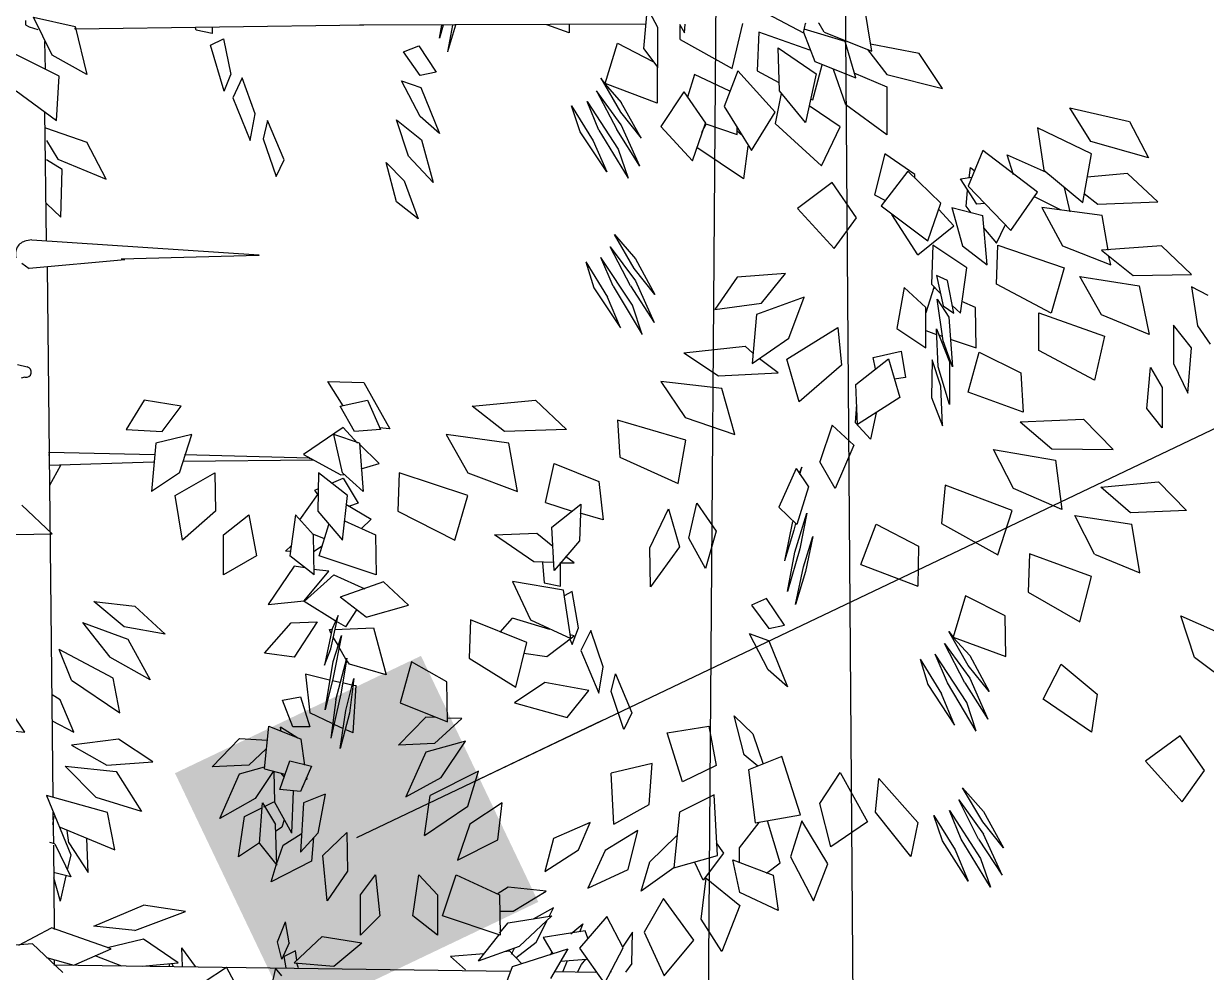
# Model space of a CAD drawing. Header units: millimetres. Extents: x 563079 to 571925, y 2063830 to 2067381.
# Drawn here: x 570894.4 to 570902.21, y 2066418.49 to 2066424.75 of the extents above; entities that cross this region are included whole.
import ezdxf

# ---------------------------------------------------------------- set-up
doc = ezdxf.new("R2010")
doc.units = ezdxf.units.MM
doc.header["$MEASUREMENT"] = 0
for name, color, linetype in [('MATCATDUONG', 8, 'Continuous'), ('MC', 7, 'Continuous'), ('SO', 48, 'Continuous')]:
    doc.layers.add(name, color=color, linetype=linetype)
doc.styles.add('TIEUDE', font='', dxfattribs={"width": 0.8})
doc.styles.get('TIEUDE').set_extended_font_data('.VnAvantH')
doc.dimstyles.new('DIM3', dxfattribs={"dimscale": 1.2, "dimtxt": 1.2, "dimasz": 0.4, "dimexe": 0, "dimexo": 0, "dimgap": 0.3, "dimtad": 1, "dimzin": 0, "dimdsep": 46, "dimtxsty": 'TIEUDE', "dimblk1": 'BOXFILLED', "dimblk2": 'BOXFILLED', "dimsah": 1, "dimcen": 0.09, "dimdle": 0.8, "dimclrd": 9, "dimclre": 9, "dimclrt": 7, "dimadec": 1, "dimazin": 0, "dimtfac": 1, "dimtmove": 2, "dimatfit": 3, "dimldrblk": 'BOXFILLED', "dimfxl": 1, "dimtolj": 1, "dimtzin": 0, "dimarcsym": 0})

# ---------------------------------------------------------------- blocks, each defined once
blk = doc.blocks.new('DEN3')
at = {"layer": 'MATCATDUONG', "color": 222, "elevation": 1.582}
blk.add_lwpolyline([(10945.718, 5254.759), (10945.148, 5329.777, -0.337838), (10960.652, 5350.568), (10973.241, 5353.472), (10972.96, 5354.523), (10959.336, 5351.477, 0.326638), (10943.702, 5330.861), (10943.126, 5254.759)], format="xyb", dxfattribs=at)
blk = doc.blocks.new('fasfsfsdf')
at = {"color": 99, "linetype": 'ByBlock'}
for p, q in [((596099.8676, 2065636.709), (596099.8153, 2065637.0301)), ((596098.3834, 2065636.998), (596098.3596, 2065636.7269)), ((596098.4547, 2065636.866), (596098.3834, 2065636.998)), ((596099.0541, 2065637.023), (596099.4157, 2065636.8303)), ((596094.278, 2065636.9124), (596094.278, 2065636.8838)), ((596094.278, 2065636.8838), (596094.3018, 2065636.8696)), ((596094.454, 2065636.684), (596094.3303, 2065636.9338)), ((596094.3303, 2065636.9338), (596094.6062, 2065636.8731)), ((596096.5138, 2065636.8803), (596094.6062, 2065636.8553)), ((596094.6062, 2065636.8731), (596094.6823, 2065636.5556)), ((596096.4853, 2065636.8838), (596098.374, 2065636.8908)), ((596097.0371, 2065636.8803), (596097.0133, 2065636.7946)), ((596097.0133, 2065636.7946), (596097.0276, 2065636.8803)), ((596097.118, 2065636.8803), (596097.0656, 2065636.7055)), ((596097.0989, 2065636.8803), (596097.0656, 2065636.7055)), ((596097.8696, 2065636.8303), (596097.7221, 2065636.8838)), ((596097.8696, 2065636.8838), (596097.8696, 2065636.8303)), ((596098.5974, 2065636.8874), (596098.6307, 2065636.8303)), ((596098.6022, 2065636.7875), (596098.6022, 2065636.8767)), ((596098.6307, 2065636.8303), (596098.6355, 2065636.8874)), ((596098.9447, 2065636.5949), (596099.0161, 2065636.891)), ((596099.4157, 2065636.8303), (596099.4299, 2065636.891)), ((596099.4299, 2065636.891), (596099.4347, 2065636.8945)), ((596099.5203, 2065636.891), (596099.5156, 2065636.8945)), ((596099.5536, 2065636.8339), (596099.5203, 2065636.891)), ((596094.3018, 2065636.8696), (596094.3589, 2065636.8517)), ((596094.6062, 2065636.8553), (596094.6062, 2065636.8624)), ((596095.4054, 2065636.8482), (596095.4007, 2065636.8624)), ((596095.5101, 2065636.8268), (596095.4054, 2065636.8482)), ((596095.5101, 2065636.866), (596095.5101, 2065636.8268)), ((596098.4547, 2065636.602), (596098.4547, 2065636.866)), ((596099.1207, 2065636.8339), (596099.1112, 2065636.5806)), ((596099.4585, 2065636.7162), (596099.1207, 2065636.8339)), ((596099.4157, 2065636.8339), (596099.4918, 2065636.6412)), ((596099.6916, 2065636.7732), (596099.4204, 2065636.8553)), ((596099.5536, 2065636.8339), (596099.8676, 2065636.709)), ((596094.4112, 2065636.5877), (596094.4064, 2065636.7732)), ((596095.5006, 2065636.7483), (596095.5862, 2065636.7911)), ((596095.5909, 2065636.445), (596095.5006, 2065636.7483)), ((596095.5862, 2065636.7911), (596095.6338, 2065636.5556)), ((596096.7755, 2065636.7055), (596096.8754, 2065636.7447)), ((596096.8754, 2065636.7447), (596096.9895, 2065636.5699)), ((596098.1075, 2065636.495), (596098.1883, 2065636.7625)), ((596098.1883, 2065636.7625), (596098.4214, 2065636.6412)), ((596098.3596, 2065636.7269), (596098.4547, 2065636.602)), ((596098.6022, 2065636.7875), (596098.9447, 2065636.5949)), ((596099.2587, 2065636.4486), (596099.2492, 2065636.7304)), ((596099.2492, 2065636.7304), (596099.5013, 2065636.5592)), ((596099.7629, 2065636.5342), (596099.6916, 2065636.7732)), ((596099.839, 2065636.7197), (596099.9675, 2065636.5556)), ((596100.1816, 2065636.6947), (596099.8581, 2065636.7554)), ((596094.5016, 2065636.5449), (596094.1924, 2065636.6983)), ((596094.6823, 2065636.5556), (596094.454, 2065636.684)), ((596096.8849, 2065636.5485), (596096.7755, 2065636.7055)), ((596099.4918, 2065636.6412), (596099.7629, 2065636.5342)), ((596100.3338, 2065636.4628), (596100.1816, 2065636.6947)), ((596096.9895, 2065636.5699), (596096.8849, 2065636.5485)), ((596098.45, 2065636.6056), (596098.45, 2065636.3665)), ((596098.9828, 2065636.5806), (596098.8924, 2065636.3451)), ((596099.2301, 2065636.3059), (596098.9828, 2065636.5806)), ((596099.1112, 2065636.5806), (596099.2539, 2065636.5021)), ((596099.5013, 2065636.5592), (596099.4299, 2065636.2381)), ((596099.4775, 2065636.3879), (596099.5393, 2065636.6198)), ((596099.6963, 2065636.3558), (596099.6155, 2065636.5877)), ((596099.7487, 2065636.5663), (596099.9675, 2065636.4735)), ((596094.4825, 2065636.2523), (596094.5016, 2065636.5449)), ((596095.5909, 2065636.445), (596095.6338, 2065636.5556)), ((596095.7099, 2065636.5342), (596095.648, 2065636.4022)), ((596095.7955, 2065636.2952), (596095.7099, 2065636.5342)), ((596096.8849, 2065636.2773), (596096.7612, 2065636.5128)), ((596096.7612, 2065636.5128), (596096.8896, 2065636.47)), ((596098.1075, 2065636.495), (596098.0789, 2065636.5306)), ((596098.0789, 2065636.5306), (596098.2074, 2065636.3059)), ((596098.45, 2065636.3665), (596098.1075, 2065636.495)), ((596098.1075, 2065636.4914), (596098.2121, 2065636.3701)), ((596098.6973, 2065636.5556), (596098.6498, 2065636.4058)), ((596098.9304, 2065636.445), (596098.6973, 2065636.5556)), ((596099.9675, 2065636.5556), (596100.3338, 2065636.4628)), ((596094.2161, 2065636.4486), (596094.4825, 2065636.2523)), ((596096.8896, 2065636.47), (596097.0133, 2065636.1667)), ((596098.2121, 2065636.2238), (596098.0504, 2065636.4486)), ((596098.0504, 2065636.4486), (596098.1836, 2065636.1917)), ((596098.626, 2065636.4414), (596098.4738, 2065636.2131)), ((596098.626, 2065636.4414), (596098.7687, 2065636.2345)), ((596099.2682, 2065636.4307), (596099.2301, 2065636.2309)), ((596099.4299, 2065636.2381), (596099.2587, 2065636.4486)), ((596099.9675, 2065636.4735), (596099.9675, 2065636.156)), ((596095.648, 2065636.4022), (596095.7622, 2065636.1203)), ((596097.8839, 2065636.3487), (596098.0266, 2065636.1168)), ((596097.941, 2065636.1774), (596097.8839, 2065636.3487)), ((596098.0646, 2065636.1881), (596097.9885, 2065636.3772)), ((596097.9885, 2065636.3772), (596098.1931, 2065636.0632)), ((596098.3453, 2065636.1346), (596098.2121, 2065636.3701)), ((596098.8924, 2065636.3451), (596099.0732, 2065636.0525)), ((596099.6583, 2065636.2095), (596099.4537, 2065636.3487)), ((596099.4632, 2065636.3915), (596099.4775, 2065636.3879)), ((596099.9675, 2065636.156), (596099.6963, 2065636.3558)), ((596101.3138, 2065636.1132), (596101.1758, 2065636.3344)), ((596101.1758, 2065636.3344), (596101.5706, 2065636.2452)), ((596094.4159, 2065635.4567), (596094.4064, 2065636.3059)), ((596095.7622, 2065636.1203), (596095.7955, 2065636.2952)), ((596095.8764, 2065636.2523), (596095.8478, 2065636.131)), ((596095.9858, 2065635.9919), (596095.8764, 2065636.2523)), ((596096.7279, 2065636.2559), (596096.8944, 2065636.1239)), ((596096.8088, 2065636.0169), (596096.7279, 2065636.2559)), ((596097.0133, 2065636.1667), (596096.8849, 2065636.2773)), ((596098.2074, 2065636.3059), (596098.3453, 2065636.1346)), ((596099.0732, 2065636.0525), (596099.2301, 2065636.3059)), ((596094.4112, 2065636.2024), (596094.6823, 2065636.1096)), ((596098.117, 2065635.9134), (596097.941, 2065636.1774)), ((596098.0646, 2065636.1881), (596098.2597, 2065635.8706)), ((596098.3358, 2065635.9491), (596098.1836, 2065636.1917)), ((596098.3358, 2065635.9491), (596098.2121, 2065636.2238)), ((596098.4738, 2065636.2131), (596098.6831, 2065635.9848)), ((596098.6831, 2065635.9848), (596098.7687, 2065636.2345)), ((596098.7449, 2065636.1738), (596098.7735, 2065636.2274)), ((596098.7687, 2065636.2345), (596098.7639, 2065636.2309)), ((596098.7639, 2065636.2309), (596098.978, 2065636.1596)), ((596098.978, 2065636.1596), (596098.978, 2065636.206)), ((596098.978, 2065636.1845), (596099.0018, 2065636.1596)), ((596099.2301, 2065636.2309), (596099.5346, 2065635.9526)), ((596099.5346, 2065635.9526), (596099.6583, 2065636.2095)), ((596101.3185, 2065636.0311), (596100.9617, 2065636.2024)), ((596100.9617, 2065636.2024), (596101.0045, 2065635.9241)), ((596101.5706, 2065636.2452), (596101.6943, 2065636.0062)), ((596094.4159, 2065636.1203), (596094.492, 2065635.9955)), ((596094.8108, 2065635.8634), (596094.6823, 2065636.1096)), ((596095.8478, 2065636.131), (596095.9335, 2065635.8813)), ((596096.8944, 2065636.1239), (596096.9705, 2065635.842)), ((596098.0266, 2065636.1168), (596098.117, 2065635.9134)), ((596101.6943, 2065636.0062), (596101.3138, 2065636.1132)), ((596096.9705, 2065635.842), (596096.8088, 2065636.0169)), ((596098.1931, 2065636.0632), (596098.2597, 2065635.8706)), ((596099.0208, 2065635.867), (596098.7116, 2065636.0739)), ((596099.0494, 2065636.0811), (596099.0208, 2065635.867)), ((596099.9532, 2065636.0311), (596099.8866, 2065635.76)), ((596100.153, 2065635.8956), (596099.9532, 2065636.0311)), ((596100.6002, 2065636.0525), (596100.505, 2065635.8171)), ((596100.9617, 2065635.7778), (596100.6002, 2065636.0525)), ((596100.8047, 2065635.892), (596100.7619, 2065636.024)), ((596100.7619, 2065636.024), (596101.0188, 2065635.9098)), ((596101.2614, 2065635.71), (596101.3185, 2065636.0311)), ((596094.5206, 2065635.9277), (596094.4159, 2065635.9919)), ((596094.492, 2065635.9955), (596094.8108, 2065635.8634)), ((596095.9335, 2065635.8813), (596095.9858, 2065635.9919)), ((596096.6613, 2065635.974), (596096.7802, 2065635.8527)), ((596096.7279, 2065635.7136), (596096.6613, 2065635.974)), ((596100.5098, 2065635.8741), (596100.5193, 2065635.9419)), ((596100.5193, 2065635.9419), (596100.5431, 2065635.9205)), ((596094.5111, 2065635.6137), (596094.5206, 2065635.9277)), ((596100.1054, 2065635.917), (596099.9294, 2065635.6886)), ((596100.3243, 2065635.7065), (596100.1054, 2065635.917)), ((596100.153, 2065635.8706), (596100.153, 2065635.8956)), ((596100.4527, 2065635.867), (596100.5288, 2065635.8777)), ((596100.5621, 2065635.6993), (596100.4527, 2065635.867)), ((596101.0045, 2065635.9241), (596101.2614, 2065635.71)), ((596101.5564, 2065635.9027), (596101.29, 2065635.8777)), ((596101.7562, 2065635.7136), (596101.5564, 2065635.9027)), ((596096.7802, 2065635.8527), (596096.8706, 2065635.603)), ((596099.6059, 2065635.842), (596099.3776, 2065635.6708)), ((596099.7677, 2065635.6101), (596099.6059, 2065635.842)), ((596100.4908, 2065635.6851), (596100.5003, 2065635.7885)), ((596100.505, 2065635.8171), (596100.7857, 2065635.5245)), ((596101.1377, 2065635.8099), (596101.1758, 2065635.6494)), ((596094.4159, 2065635.7029), (596094.5111, 2065635.6137)), ((596096.8706, 2065635.603), (596096.7279, 2065635.7136)), ((596099.8866, 2065635.76), (596099.958, 2065635.7243)), ((596100.2386, 2065635.4567), (596100.3243, 2065635.7065)), ((596100.6145, 2065635.7029), (596100.5621, 2065635.6993)), ((596100.7857, 2065635.5245), (596100.9617, 2065635.7778)), ((596101.1187, 2065635.6601), (596100.9379, 2065635.7493)), ((596101.2709, 2065635.7707), (596101.3613, 2065635.6993)), ((596101.3613, 2065635.6993), (596101.7562, 2065635.7136)), ((596099.3776, 2065635.6708), (596099.6202, 2065635.4068)), ((596099.9294, 2065635.6886), (596100.2386, 2065635.4567)), ((596100.172, 2065635.3639), (596100.0008, 2065635.6315)), ((596100.31, 2065635.6636), (596100.4099, 2065635.5566)), ((596100.3956, 2065635.6779), (596100.467, 2065635.4246)), ((596100.3956, 2065635.6779), (596100.6002, 2065635.6244)), ((596100.5241, 2065635.6422), (596100.4908, 2065635.6851)), ((596100.6287, 2065635.2997), (596100.6002, 2065635.6244)), ((596101.3899, 2065635.6244), (596100.9903, 2065635.6779)), ((596100.9903, 2065635.6779), (596101.1282, 2065635.4246)), ((596101.4279, 2065635.3961), (596101.3899, 2065635.6244)), ((596099.6202, 2065635.4068), (596099.7677, 2065635.6101)), ((596100.172, 2065635.3639), (596100.4099, 2065635.5566)), ((596100.6906, 2065635.4424), (596100.7477, 2065635.5602)), ((596098.1693, 2065635.4995), (596098.3073, 2065635.339)), ((596098.2977, 2065635.2748), (596098.1693, 2065635.4995)), ((596100.6049, 2065635.5423), (596100.6906, 2065635.4424)), ((596094.3208, 2065635.4638), (596094.2827, 2065635.4567)), ((596094.3208, 2065635.4638), (596095.8193, 2065635.3639)), ((596098.1408, 2065635.4175), (596098.3073, 2065635.1927)), ((596098.274, 2065635.1606), (596098.1408, 2065635.4175)), ((596100.2719, 2065635.4282), (596100.2624, 2065635.1713)), ((596100.4955, 2065635.2783), (596100.2719, 2065635.4282)), ((596100.467, 2065635.4246), (596100.6287, 2065635.2997)), ((596100.6906, 2065635.1713), (596100.7001, 2065635.4282)), ((596100.7001, 2065635.4282), (596101.1377, 2065635.2783)), ((596101.1282, 2065635.4246), (596101.447, 2065635.2997)), ((596101.78, 2065635.4246), (596101.3851, 2065635.3961)), ((596101.3851, 2065635.3961), (596101.5944, 2065635.2284)), ((596101.9797, 2065635.2355), (596101.78, 2065635.4246)), ((596094.2542, 2065635.3104), (596094.3018, 2065635.2748)), ((596094.9345, 2065635.3318), (596094.3018, 2065635.2748)), ((596095.8193, 2065635.3604), (596094.9107, 2065635.3354)), ((596095.8193, 2065635.3639), (596095.8193, 2065635.3604)), ((596097.979, 2065635.3176), (596098.0313, 2065635.1463)), ((596097.979, 2065635.3176), (596098.1217, 2065635.0857)), ((596098.1598, 2065635.157), (596098.0789, 2065635.3461)), ((596098.2882, 2065635.0321), (596098.0789, 2065635.3461)), ((596098.3073, 2065635.339), (596098.4357, 2065635.1035)), ((596101.447, 2065635.2997), (596101.4327, 2065635.3532)), ((596094.4207, 2065635.2855), (596094.4587, 2065631.7818)), ((596098.4357, 2065635.1035), (596098.2977, 2065635.2748)), ((596099.2967, 2065635.2426), (596098.978, 2065635.2177)), ((596099.1398, 2065635.0464), (596099.2967, 2065635.2426)), ((596100.4527, 2065634.9786), (596100.4955, 2065635.2783)), ((596101.1377, 2065635.2783), (596101.0521, 2065634.9786)), ((596101.5944, 2065635.2284), (596101.9797, 2065635.2355)), ((596098.1598, 2065635.157), (596098.3501, 2065634.8395)), ((596098.274, 2065635.1606), (596098.4309, 2065634.918)), ((596098.3073, 2065635.1927), (596098.4309, 2065634.918)), ((596098.978, 2065635.2177), (596098.8305, 2065635.0036)), ((596100.2624, 2065635.1713), (596100.3195, 2065635.1106)), ((596100.3671, 2065635.1963), (596100.2957, 2065635.2284)), ((596100.2957, 2065635.2284), (596100.3385, 2065635.0286)), ((596100.4099, 2065634.9786), (596100.3671, 2065635.1963)), ((596101.0521, 2065634.9786), (596100.6906, 2065635.1713)), ((596101.3851, 2065634.9679), (596101.2424, 2065635.2212)), ((596101.2424, 2065635.2212), (596101.6325, 2065635.1606)), ((596101.6325, 2065635.1606), (596101.6991, 2065634.8395)), ((596102.0892, 2065635.0964), (596101.9797, 2065635.1534)), ((596101.9797, 2065635.1534), (596102.0178, 2065634.8966)), ((596098.0313, 2065635.1463), (596098.2074, 2065634.8823)), ((596098.2074, 2065634.8823), (596098.1217, 2065635.0857)), ((596099.4204, 2065635.0857), (596099.1065, 2065634.9715)), ((596099.3205, 2065634.8145), (596099.4204, 2065635.0857)), ((596100.0817, 2065635.1499), (596100.0341, 2065634.8787)), ((596100.2244, 2065635.0179), (596100.0817, 2065635.1499)), ((596100.2767, 2065635.1499), (596100.2244, 2065634.9822)), ((596100.2862, 2065635.1427), (596100.2767, 2065635.1499)), ((596098.3501, 2065634.8395), (596098.2882, 2065635.0321)), ((596098.8305, 2065635.0036), (596099.1398, 2065635.0464)), ((596100.2244, 2065634.7503), (596100.2244, 2065635.0179)), ((596100.3385, 2065634.7967), (596100.3005, 2065635.0714)), ((596100.3005, 2065635.0714), (596100.3766, 2065634.9536)), ((596100.3385, 2065635.0286), (596100.4099, 2065634.9786)), ((596100.3956, 2065635.0321), (596100.4527, 2065634.9786)), ((596100.5526, 2065635.0179), (596100.4622, 2065635.0571)), ((596100.5574, 2065634.7503), (596100.5526, 2065635.0179)), ((596099.1065, 2065634.9715), (596099.0779, 2065634.6468)), ((596100.3766, 2065634.9536), (596100.4004, 2065634.6254)), ((596100.9712, 2065634.9822), (596101.4041, 2065634.8288)), ((596100.9712, 2065634.7324), (596100.9712, 2065634.9822)), ((596101.6991, 2065634.8395), (596101.3851, 2065634.9679)), ((596099.3063, 2065634.6754), (596099.644, 2065634.8859)), ((596099.644, 2065634.8859), (596099.6678, 2065634.6361)), ((596100.0341, 2065634.8787), (596100.2244, 2065634.7503)), ((596100.2244, 2065634.8644), (596100.2957, 2065634.8395)), ((596100.3052, 2065634.6254), (596100.2957, 2065634.8752)), ((596100.2957, 2065634.8752), (596100.3814, 2065634.6575)), ((596101.9797, 2065634.7503), (596101.8608, 2065634.9001)), ((596101.8608, 2065634.9001), (596101.8608, 2065634.6468)), ((596102.0178, 2065634.8966), (596102.1034, 2065634.7753)), ((596099.0779, 2065634.6468), (596099.3205, 2065634.8145)), ((596100.31, 2065634.8359), (596100.3338, 2065634.8252)), ((596100.4004, 2065634.6254), (596100.3385, 2065634.7967)), ((596100.3861, 2065634.8074), (596100.5574, 2065634.7503)), ((596101.4041, 2065634.8288), (596101.3375, 2065634.5362)), ((596098.626, 2065634.7182), (596099.0303, 2065634.761)), ((596098.626, 2065634.7182), (596098.8543, 2065634.5648)), ((596099.0827, 2065634.7146), (596099.0303, 2065634.761)), ((596099.8771, 2065634.6861), (596100.0626, 2065634.7289)), ((596099.8914, 2065634.6111), (596099.8771, 2065634.6861)), ((596100.0626, 2065634.7289), (596100.0912, 2065634.554)), ((596100.505, 2065634.4577), (596100.5764, 2065634.7217)), ((596100.5764, 2065634.7217), (596100.8523, 2065634.5862)), ((596101.3375, 2065634.5362), (596100.9712, 2065634.7324)), ((596101.956, 2065634.4506), (596101.9797, 2065634.7503)), ((596094.2257, 2065634.6397), (596094.2901, 2065634.6246)), ((596099.2492, 2065634.5862), (596099.1255, 2065634.6789)), ((596099.3871, 2065634.3935), (596099.3063, 2065634.6754)), ((596099.6678, 2065634.6361), (596099.3871, 2065634.3935)), ((596099.7629, 2065634.5077), (596099.977, 2065634.6789)), ((596099.977, 2065634.6789), (596100.0531, 2065634.422)), ((596100.2672, 2065634.6718), (596100.2624, 2065634.422)), ((596100.3243, 2065634.497), (596100.2672, 2065634.6718)), ((596100.3814, 2065634.3757), (596100.3052, 2065634.6254)), ((596100.3814, 2065634.6575), (596100.3814, 2065634.3757)), ((596101.6848, 2065634.3507), (596101.7086, 2065634.6218)), ((596101.7086, 2065634.6218), (596101.7847, 2065634.4898)), ((596101.8608, 2065634.6468), (596101.956, 2065634.4506)), ((596094.2748, 2065634.5568), (596094.2494, 2065634.5505)), ((596096.3759, 2065634.3685), (596096.276, 2065634.5291)), ((596096.276, 2065634.5291), (596096.5138, 2065634.5219)), ((596098.8781, 2065634.4827), (596098.4738, 2065634.5291)), ((596098.4738, 2065634.5291), (596098.6355, 2065634.29)), ((596098.8543, 2065634.5648), (596099.2492, 2065634.5862)), ((596100.0912, 2065634.554), (596100.0151, 2065634.5433)), ((596100.8523, 2065634.5862), (596100.8666, 2065634.3257)), ((596096.5138, 2065634.5219), (596096.6851, 2065634.2151)), ((596098.9637, 2065634.1794), (596098.8781, 2065634.4827)), ((596099.7724, 2065634.2436), (596099.7629, 2065634.5077)), ((596100.3338, 2065634.2365), (596100.3243, 2065634.497)), ((596100.8666, 2065634.3257), (596100.505, 2065634.4577)), ((596101.7847, 2065634.4898), (596101.7847, 2065634.2222)), ((596095.0629, 2065634.4042), (596094.944, 2065634.2115)), ((596095.3055, 2065634.365), (596095.0629, 2065634.4042)), ((596096.3568, 2065634.365), (596096.5376, 2065634.4042)), ((596096.5376, 2065634.4042), (596096.6232, 2065634.2115)), ((596097.2274, 2065634.365), (596097.646, 2065634.4042)), ((596097.646, 2065634.4042), (596097.8506, 2065634.2115)), ((596099.7677, 2065634.3757), (596099.7582, 2065634.2579)), ((596100.0531, 2065634.422), (596099.7724, 2065634.2436)), ((596100.2624, 2065634.422), (596100.3338, 2065634.2365)), ((596095.1818, 2065634.1973), (596095.3055, 2065634.365)), ((596096.452, 2065634.1973), (596096.3568, 2065634.365)), ((596097.4415, 2065634.1973), (596097.2274, 2065634.365)), ((596099.8961, 2065634.3221), (596099.8581, 2065634.1473)), ((596101.7847, 2065634.2222), (596101.6848, 2065634.3507)), ((596096.3759, 2065634.2258), (596096.1142, 2065634.0474)), ((596096.471, 2065634.1223), (596096.3759, 2065634.2258)), ((596096.6851, 2065634.2151), (596096.6137, 2065634.2222)), ((596098.6403, 2065634.1402), (596098.1883, 2065634.2722)), ((596098.1883, 2065634.2722), (596098.2026, 2065634.0296)), ((596098.6355, 2065634.29), (596098.9637, 2065634.1794)), ((596099.6059, 2065634.2401), (596099.5251, 2065633.9975)), ((596099.7487, 2065634.1081), (596099.6059, 2065634.2401)), ((596099.7582, 2065634.2579), (596099.8581, 2065634.1473)), ((596100.8476, 2065634.2615), (596101.2662, 2065634.2793)), ((596100.8476, 2065634.2615), (596101.0569, 2065634.0831)), ((596101.4612, 2065634.0795), (596101.2662, 2065634.2793)), ((596094.944, 2065634.2115), (596095.1818, 2065634.1973)), ((596095.3769, 2065634.1794), (596095.139, 2065634.1223)), ((596095.296, 2065633.9261), (596095.3769, 2065634.1794)), ((596096.4853, 2065634.1223), (596096.314, 2065634.1794)), ((596096.3711, 2065633.9261), (596096.314, 2065634.1794)), ((596096.6232, 2065634.2115), (596096.452, 2065634.1973)), ((596097.47, 2065634.1223), (596097.0561, 2065634.1794)), ((596097.0561, 2065634.1794), (596097.1988, 2065633.9261)), ((596097.8506, 2065634.2115), (596097.4415, 2065634.1973)), ((596098.5879, 2065633.8548), (596098.6403, 2065634.1402)), ((596094.435, 2065634.0546), (596094.435, 2065634.0617)), ((596094.435, 2065634.0617), (596095.1295, 2065634.0474)), ((596095.139, 2065634.1223), (596095.1105, 2065633.8012)), ((596096.4853, 2065634.1223), (596096.5091, 2065633.8012)), ((596096.6137, 2065633.9868), (596096.4853, 2065634.1152)), ((596097.5271, 2065633.8012), (596097.47, 2065634.1223)), ((596099.7487, 2065634.1081), (596099.625, 2065633.8226)), ((596100.8047, 2065633.8226), (596100.6715, 2065634.0795)), ((596100.6715, 2065634.0795), (596101.0807, 2065634.0082)), ((596101.0569, 2065634.0831), (596101.4612, 2065634.0795)), ((596094.435, 2065634.0403), (596094.435, 2065634.0474)), ((596094.435, 2065634.0296), (596094.435, 2065634.0189)), ((596094.435, 2065634.0117), (596094.435, 2065634.0046)), ((596094.435, 2065633.9761), (596095.1247, 2065633.9975)), ((596094.435, 2065633.9832), (596094.435, 2065633.9761)), ((596096.1761, 2065634.0082), (596095.3198, 2065634.001)), ((596096.1523, 2065634.0224), (596095.3293, 2065634.0438)), ((596096.1142, 2065634.0474), (596096.3616, 2065633.9118)), ((596096.157, 2065634.0189), (596096.1523, 2065634.0224)), ((596096.1666, 2065634.0153), (596096.1618, 2065634.0189)), ((596096.1713, 2065634.0117), (596096.1713, 2065634.0153)), ((596096.1761, 2065634.0117), (596096.1761, 2065634.0082)), ((596096.4948, 2065633.9511), (596096.6137, 2065633.9868)), ((596097.7126, 2065633.7299), (596097.7697, 2065633.9868)), ((596097.7697, 2065633.9868), (596098.0646, 2065633.869)), ((596098.2026, 2065634.0296), (596098.5879, 2065633.8548)), ((596099.625, 2065633.8226), (596099.5251, 2065633.9975)), ((596101.0807, 2065634.0082), (596101.1235, 2065633.6835)), ((596094.4397, 2065633.844), (596094.5111, 2065633.9761)), ((596095.296, 2065633.9261), (596095.1105, 2065633.8012)), ((596095.2675, 2065633.7763), (596095.5291, 2065633.9261)), ((596095.5291, 2065633.9261), (596095.5339, 2065633.6728)), ((596096.2141, 2065633.9261), (596096.2094, 2065633.6728)), ((596096.4044, 2065633.7763), (596096.2141, 2065633.9261)), ((596096.3616, 2065633.9118), (596096.3806, 2065633.9154)), ((596096.5091, 2065633.8012), (596096.3711, 2065633.9261)), ((596096.7469, 2065633.9261), (596096.7374, 2065633.6728)), ((596097.1988, 2065633.7763), (596096.7469, 2065633.9261)), ((596097.1988, 2065633.9261), (596097.5271, 2065633.8012)), ((596099.3681, 2065633.9547), (596099.2539, 2065633.6978)), ((596099.3681, 2065633.9547), (596099.449, 2065633.8333)), ((596099.4061, 2065633.9618), (596099.3871, 2065633.9225)), ((596099.3919, 2065633.9154), (596099.4061, 2065633.9618)), ((596096.2998, 2065633.8583), (596096.3759, 2065633.8904)), ((596096.3759, 2065633.8904), (596096.4758, 2065633.7263)), ((596098.0646, 2065633.869), (596098.0932, 2065633.6157)), ((596099.449, 2065633.8333), (596099.3729, 2065633.5836)), ((596100.3528, 2065633.844), (596100.329, 2065633.5907)), ((596100.7952, 2065633.6764), (596100.3528, 2065633.844)), ((596101.3804, 2065633.8298), (596101.7609, 2065633.8655)), ((596101.5754, 2065633.6621), (596101.3804, 2065633.8298)), ((596101.7609, 2065633.8655), (596101.9464, 2065633.6764)), ((596095.315, 2065633.4801), (596095.2675, 2065633.7763)), ((596096.0904, 2065633.6157), (596096.2094, 2065633.7834)), ((596096.1903, 2065633.8119), (596096.2094, 2065633.8191)), ((596096.2094, 2065633.7834), (596096.1903, 2065633.8119)), ((596096.3711, 2065633.4801), (596096.4044, 2065633.7763)), ((596097.1132, 2065633.4801), (596097.1988, 2065633.7763)), ((596101.1235, 2065633.6835), (596100.8047, 2065633.8226)), ((596094.454, 2065633.5229), (596094.2542, 2065633.712)), ((596095.5339, 2065633.6728), (596095.315, 2065633.4801)), ((596096.2094, 2065633.6728), (596096.3711, 2065633.4801)), ((596096.3949, 2065633.7192), (596096.5614, 2065633.6193)), ((596096.4758, 2065633.7263), (596096.4187, 2065633.7049)), ((596096.7374, 2065633.6728), (596097.1132, 2065633.4801)), ((596097.7126, 2065633.7299), (596097.8886, 2065633.6728)), ((596097.7554, 2065633.5658), (596097.9457, 2065633.7192)), ((596097.9457, 2065633.7192), (596097.9362, 2065633.4766)), ((596098.4024, 2065633.4302), (596098.5261, 2065633.6871)), ((596098.5261, 2065633.6871), (596098.5974, 2065633.4373)), ((596098.6593, 2065633.4944), (596098.7116, 2065633.7263)), ((596098.7116, 2065633.7263), (596098.8401, 2065633.5408)), ((596099.2539, 2065633.6978), (596099.3729, 2065633.5836)), ((596100.7001, 2065633.3838), (596100.7952, 2065633.6764)), ((596101.9464, 2065633.6764), (596101.5754, 2065633.6621)), ((596095.5862, 2065633.5158), (596095.7527, 2065633.6478)), ((596095.7527, 2065633.6478), (596095.805, 2065633.3767)), ((596096.0619, 2065633.6478), (596096.0238, 2065633.3767)), ((596096.1808, 2065633.5158), (596096.0619, 2065633.6478)), ((596096.3854, 2065633.6086), (596096.5899, 2065633.5158)), ((596096.5614, 2065633.6193), (596096.4948, 2065633.5551)), ((596098.0932, 2065633.6157), (596097.941, 2065633.6585)), ((596099.3443, 2065633.605), (596099.292, 2065633.3446)), ((596099.3586, 2065633.4016), (596099.4394, 2065633.6585)), ((596099.4394, 2065633.6585), (596099.3919, 2065633.423)), ((596101.3375, 2065633.3874), (596101.2091, 2065633.6442)), ((596101.2091, 2065633.6442), (596101.5849, 2065633.5872)), ((596094.0687, 2065633.5158), (596094.454, 2065633.5229)), ((596095.5862, 2065633.2518), (596095.5862, 2065633.5158)), ((596096.2522, 2065633.4908), (596096.1713, 2065633.5229)), ((596096.1856, 2065633.2518), (596096.1808, 2065633.5158)), ((596096.2189, 2065633.3767), (596096.2807, 2065633.5836)), ((596096.5899, 2065633.5158), (596096.5947, 2065633.2518)), ((596097.3749, 2065633.5158), (596097.6555, 2065633.5265)), ((596097.6365, 2065633.3374), (596097.3749, 2065633.5158)), ((596097.6555, 2065633.5265), (596097.7602, 2065633.4409)), ((596097.7697, 2065633.2803), (596097.7554, 2065633.5658)), ((596098.8401, 2065633.5408), (596098.7687, 2065633.2946)), ((596099.3538, 2065633.5479), (596099.292, 2065633.3446)), ((596099.3633, 2065633.5907), (596099.3538, 2065633.5479)), ((596099.7962, 2065633.3196), (596099.8961, 2065633.5872)), ((596099.8961, 2065633.5872), (596100.1768, 2065633.4409)), ((596100.329, 2065633.5907), (596100.7001, 2065633.3838)), ((596101.6372, 2065633.2661), (596101.5849, 2065633.5872)), ((596095.9953, 2065633.4088), (596096.0334, 2065633.4445)), ((596096.1808, 2065633.4052), (596096.2379, 2065633.4445)), ((596097.9362, 2065633.4766), (596097.7697, 2065633.2803)), ((596098.5974, 2065633.4373), (596098.4072, 2065633.1733)), ((596098.7687, 2065633.2946), (596098.6593, 2065633.4944)), ((596099.4157, 2065633.3053), (596099.4775, 2065633.5051)), ((596099.4775, 2065633.5051), (596099.4299, 2065633.2732)), ((596100.1768, 2065633.4409), (596100.172, 2065633.1769)), ((596095.805, 2065633.3767), (596095.5862, 2065633.2518)), ((596096.0238, 2065633.4052), (596095.9953, 2065633.4088)), ((596096.1856, 2065633.2518), (596096.0238, 2065633.3767)), ((596096.5947, 2065633.2518), (596096.2189, 2065633.3767)), ((596097.9029, 2065633.3303), (596097.8458, 2065633.3731)), ((596098.4072, 2065633.1733), (596098.4024, 2065633.4302)), ((596099.3919, 2065633.423), (596099.311, 2065633.1412)), ((596099.311, 2065633.1412), (596099.3586, 2065633.4016)), ((596100.9094, 2065633.3909), (596100.8999, 2065633.1376)), ((596101.3185, 2065633.2411), (596100.9094, 2065633.3909)), ((596101.3375, 2065633.3874), (596101.6372, 2065633.2661)), ((596096.0524, 2065633.3089), (596095.8811, 2065633.0556)), ((596096.1237, 2065633.2982), (596096.0524, 2065633.3089)), ((596096.2807, 2065633.2768), (596096.1808, 2065633.2875)), ((596097.7649, 2065633.3338), (596097.6365, 2065633.3374)), ((596097.6936, 2065633.3338), (596097.7031, 2065633.1983)), ((596097.8078, 2065633.3303), (596097.9029, 2065633.3303)), ((596097.8125, 2065633.1769), (596097.8125, 2065633.3303)), ((596099.3633, 2065633.0556), (596099.4157, 2065633.3053)), ((596099.7962, 2065633.3196), (596100.172, 2065633.1769)), ((596096.119, 2065633.0805), (596096.2807, 2065633.2768)), ((596096.119, 2065633.077), (596096.314, 2065633.2518)), ((596096.314, 2065633.2518), (596096.5186, 2065633.159)), ((596096.6423, 2065633.2054), (596096.3568, 2065633.1055)), ((596096.8088, 2065633.052), (596096.6423, 2065633.2054)), ((596097.8315, 2065633.1519), (596097.4938, 2065633.209)), ((596097.4938, 2065633.209), (596097.6127, 2065632.9557)), ((596099.4299, 2065633.2732), (596099.3633, 2065633.0556)), ((596101.2424, 2065632.9414), (596101.3185, 2065633.2411)), ((596097.7031, 2065633.1983), (596097.8125, 2065633.1769)), ((596097.8791, 2065632.8308), (596097.8315, 2065633.1519)), ((596097.8886, 2065633.1412), (596097.8363, 2065633.1126)), ((596097.9314, 2065632.9021), (596097.8886, 2065633.1412)), ((596100.8999, 2065633.1376), (596101.2424, 2065632.9414)), ((596094.7299, 2065633.077), (596095.0011, 2065633.0449)), ((596094.9297, 2065632.9093), (596094.7299, 2065633.077)), ((596095.0011, 2065633.0449), (596095.2009, 2065632.8593)), ((596095.8811, 2065633.0556), (596096.119, 2065633.0805)), ((596096.3235, 2065632.9485), (596096.119, 2065633.077)), ((596096.5281, 2065632.9735), (596096.3568, 2065633.1055)), ((596096.5281, 2065632.9735), (596096.8088, 2065633.052)), ((596099.1731, 2065633.0948), (596099.0732, 2065633.052)), ((596099.0732, 2065633.052), (596099.1873, 2065632.8986)), ((596099.292, 2065632.92), (596099.1731, 2065633.0948)), ((596100.486, 2065633.1126), (596100.4051, 2065632.8415)), ((596100.7477, 2065632.9806), (596100.486, 2065633.1126)), ((596096.295, 2065632.763), (596096.3426, 2065632.9842)), ((596096.3426, 2065632.9842), (596096.3045, 2065632.895)), ((596096.3949, 2065632.9093), (596096.4663, 2065633.0199)), ((596097.4129, 2065632.8736), (596097.4938, 2065632.9664)), ((596097.7412, 2065632.8914), (596097.4938, 2065632.9664)), ((596100.7524, 2065632.713), (596100.7477, 2065632.9806)), ((596101.9988, 2065632.7059), (596101.9084, 2065632.9806)), ((596101.9084, 2065632.9806), (596102.2652, 2065632.8236)), ((596094.6538, 2065632.9378), (596094.9535, 2065632.8272)), ((596094.6538, 2065632.9378), (596094.8346, 2065632.7095)), ((596095.2009, 2065632.8593), (596094.9297, 2065632.9093)), ((596095.8573, 2065632.7345), (596096.0334, 2065632.9342)), ((596096.0334, 2065632.9342), (596096.2046, 2065632.9414)), ((596096.2046, 2065632.9414), (596096.0524, 2065632.7095)), ((596096.3045, 2065632.895), (596096.2522, 2065632.656)), ((596096.295, 2065632.8665), (596096.2855, 2065632.8914)), ((596096.2855, 2065632.8914), (596096.2998, 2065632.8914)), ((596096.3188, 2065632.8914), (596096.5757, 2065632.9021)), ((596096.3949, 2065632.9093), (596096.3331, 2065632.945)), ((596096.5757, 2065632.9021), (596096.6613, 2065632.5917)), ((596097.2179, 2065632.9557), (596097.2084, 2065632.7023)), ((596097.5889, 2065632.8058), (596097.2179, 2065632.9557)), ((596097.6127, 2065632.9557), (596097.8791, 2065632.8308)), ((596097.8886, 2065632.7915), (596097.9314, 2065632.9021)), ((596099.1873, 2065632.8986), (596099.292, 2065632.92)), ((596094.9535, 2065632.8272), (596095.101, 2065632.5596)), ((596096.3664, 2065632.8522), (596096.3093, 2065632.5739)), ((596096.3093, 2065632.6809), (596096.3664, 2065632.8522)), ((596096.3426, 2065632.788), (596096.3093, 2065632.8415)), ((596097.7221, 2065632.713), (596097.9029, 2065632.8486)), ((596097.9029, 2065632.8486), (596097.8744, 2065632.8558)), ((596097.8744, 2065632.8272), (596097.8886, 2065632.7915)), ((596098.0123, 2065632.8843), (596097.9457, 2065632.7523)), ((596098.0932, 2065632.6453), (596098.0123, 2065632.8843)), ((596099.1826, 2065632.6238), (596099.0589, 2065632.8629)), ((596099.1873, 2065632.8165), (596099.0589, 2065632.8629)), ((596099.1873, 2065632.8165), (596099.311, 2065632.5132)), ((596100.505, 2065632.6524), (596100.3766, 2065632.8772)), ((596100.3766, 2065632.8772), (596100.4051, 2065632.8415)), ((596100.4051, 2065632.8415), (596100.7524, 2065632.713)), ((596100.4051, 2065632.8379), (596100.5146, 2065632.7202)), ((596094.8583, 2065632.5703), (596094.5016, 2065632.7594)), ((596094.5824, 2065632.5561), (596094.5016, 2065632.7594)), ((596096.0524, 2065632.7095), (596095.8573, 2065632.7345)), ((596096.2522, 2065632.656), (596096.295, 2065632.763)), ((596096.3949, 2065632.6952), (596096.3473, 2065632.7773)), ((596097.5176, 2065632.5097), (596097.5889, 2065632.8058)), ((596097.5699, 2065632.7345), (596097.7221, 2065632.713)), ((596097.9457, 2065632.7523), (596098.0646, 2065632.4704)), ((596100.4813, 2065632.5382), (596100.3481, 2065632.7987)), ((596100.3481, 2065632.7987), (596100.5146, 2065632.5703)), ((596095.101, 2065632.5596), (596094.8346, 2065632.7095)), ((596096.2569, 2065632.3598), (596096.3093, 2065632.6809)), ((596096.3283, 2065632.4276), (596096.3997, 2065632.7023)), ((596096.3997, 2065632.7023), (596096.3616, 2065632.4669)), ((596096.4187, 2065632.6631), (596096.3949, 2065632.6952)), ((596096.6613, 2065632.5917), (596096.4187, 2065632.6631)), ((596096.8278, 2065632.6774), (596096.7517, 2065632.4062)), ((596097.0609, 2065632.5454), (596096.8278, 2065632.6774)), ((596097.2084, 2065632.7023), (596097.5176, 2065632.5097)), ((596100.1863, 2065632.6952), (596100.329, 2065632.4669)), ((596100.1863, 2065632.6952), (596100.2386, 2065632.5275)), ((596100.4955, 2065632.4098), (596100.2862, 2065632.7273)), ((596100.3671, 2065632.5382), (596100.2862, 2065632.7273)), ((596100.5146, 2065632.7202), (596100.643, 2065632.4811)), ((596100.9998, 2065632.4312), (596101.1187, 2065632.6631)), ((596101.1187, 2065632.6631), (596101.3566, 2065632.4633)), ((596102.2699, 2065632.5025), (596101.9988, 2065632.7059)), ((596096.1285, 2065632.5953), (596096.157, 2065632.342)), ((596096.2855, 2065632.5561), (596096.1285, 2065632.5953)), ((596098.0646, 2065632.4704), (596098.0932, 2065632.6453)), ((596098.1455, 2065632.4811), (596098.1741, 2065632.5989)), ((596098.1741, 2065632.5989), (596098.2835, 2065632.342)), ((596099.311, 2065632.5132), (596099.1826, 2065632.6238)), ((596100.643, 2065632.4811), (596100.505, 2065632.6524)), ((596094.5824, 2065632.5561), (596094.9012, 2065632.342)), ((596094.9012, 2065632.342), (596094.8583, 2065632.5703)), ((596096.3093, 2065632.5739), (596096.2569, 2065632.3598)), ((596096.3568, 2065632.5418), (596096.3045, 2065632.5525)), ((596096.433, 2065632.5239), (596096.3711, 2065632.5382)), ((596096.3949, 2065632.3563), (596096.4472, 2065632.5668)), ((596096.4472, 2065632.5668), (596096.4187, 2065632.3384)), ((596096.4377, 2065632.5239), (596096.4615, 2065632.5204)), ((596096.4425, 2065632.21), (596096.4615, 2065632.5204)), ((596097.0656, 2065632.2813), (596097.0609, 2065632.5454)), ((596097.7079, 2065632.5418), (596097.5081, 2065632.4062)), ((596097.998, 2065632.4883), (596097.7079, 2065632.5418)), ((596100.2386, 2065632.5275), (596100.4147, 2065632.2599)), ((596100.5574, 2065632.2207), (596100.3671, 2065632.5382)), ((596100.4813, 2065632.5382), (596100.6335, 2065632.2992)), ((596100.5146, 2065632.5703), (596100.6335, 2065632.2992)), ((596094.2732, 2065632.2135), (596094.1353, 2065632.4205)), ((596094.5063, 2065632.4276), (596094.454, 2065632.4597)), ((596094.5967, 2065632.2135), (596094.5063, 2065632.4276)), ((596095.9763, 2065632.424), (596096.0952, 2065632.4455)), ((596096.0429, 2065632.2492), (596095.9763, 2065632.424)), ((596096.0952, 2065632.4455), (596096.157, 2065632.2492)), ((596096.3616, 2065632.4669), (596096.295, 2065632.1743)), ((596096.3283, 2065632.4276), (596096.295, 2065632.1743)), ((596097.8553, 2065632.3099), (596097.998, 2065632.4883)), ((596098.2311, 2065632.2314), (596098.1455, 2065632.4811)), ((596100.4147, 2065632.2599), (596100.329, 2065632.4669)), ((596101.3185, 2065632.2135), (596100.9998, 2065632.4312)), ((596101.3566, 2065632.4633), (596101.3185, 2065632.2135)), ((596096.3045, 2065632.2706), (596096.157, 2065632.342)), ((596096.3568, 2065632.1065), (596096.3949, 2065632.3563)), ((596096.7517, 2065632.4062), (596097.0656, 2065632.2813)), ((596097.5081, 2065632.4062), (596097.8553, 2065632.3099)), ((596098.2835, 2065632.342), (596098.2311, 2065632.2314)), ((596100.5574, 2065632.2207), (596100.4955, 2065632.4098)), ((596094.454, 2065632.2885), (596094.5967, 2065632.2135)), ((596096.314, 2065632.2671), (596096.3759, 2065632.2385)), ((596096.4187, 2065632.3384), (596096.3568, 2065632.1065)), ((596096.7422, 2065632.1279), (596096.9229, 2065632.3134)), ((596096.9895, 2065632.3099), (596096.9229, 2065632.3134)), ((596097.1608, 2065632.3027), (596096.98, 2065632.1386)), ((596097.1608, 2065632.3027), (596097.0609, 2065632.3063)), ((596099.0256, 2065632.0637), (596098.959, 2065632.3206)), ((596099.0827, 2065632.2028), (596098.959, 2065632.3206)), ((596094.0116, 2065632.2385), (596094.2732, 2065632.2135)), ((596095.8573, 2065631.9709), (596095.8859, 2065632.2528)), ((596095.8859, 2065632.2528), (596096.1, 2065632.1672)), ((596095.9668, 2065632.2171), (596095.962, 2065632.2457)), ((596096.0762, 2065632.1743), (596095.962, 2065632.2457)), ((596096.157, 2065632.2492), (596096.0429, 2065632.2492)), ((596096.4425, 2065632.21), (596096.3901, 2065632.2314)), ((596098.5166, 2065632.21), (596098.7925, 2065632.2528)), ((596098.6165, 2065631.8853), (596098.5166, 2065632.21)), ((596098.7925, 2065632.2528), (596098.8401, 2065631.9923)), ((596099.0827, 2065632.2028), (596099.1493, 2065632.003)), ((596101.9036, 2065632.1886), (596101.6753, 2065632.0209)), ((596102.0654, 2065631.9602), (596101.9036, 2065632.1886)), ((596094.8916, 2065632.1672), (596094.5824, 2065632.1279)), ((596094.5824, 2065632.1279), (596094.8155, 2065631.9959)), ((596095.12, 2065632.0173), (596094.8916, 2065632.1672)), ((596095.5101, 2065631.9852), (596095.6908, 2065632.1707)), ((596095.6908, 2065632.1707), (596095.8764, 2065632.16)), ((596096.1237, 2065631.9959), (596096.1, 2065632.1672)), ((596096.98, 2065632.1386), (596096.7422, 2065632.1279)), ((596097.1846, 2065632.1529), (596096.9229, 2065632.0815)), ((596097.0228, 2065631.9138), (596097.1846, 2065632.1529)), ((596095.8669, 2065632.1029), (596095.7527, 2065631.9959)), ((596096.9229, 2065632.0815), (596096.7897, 2065631.7854)), ((596099.116, 2065631.9888), (596099.0256, 2065632.0637)), ((596099.273, 2065632.053), (596099.0541, 2065631.9638)), ((596099.3966, 2065631.6677), (596099.273, 2065632.053)), ((596094.5396, 2065631.9888), (596094.7442, 2065631.7818)), ((596094.5396, 2065631.9888), (596094.8774, 2065631.9531)), ((596094.8155, 2065631.9959), (596095.12, 2065632.0173)), ((596094.8774, 2065631.9531), (596095.0439, 2065631.6891)), ((596095.7527, 2065631.9959), (596095.5101, 2065631.9852)), ((596095.6908, 2065631.9388), (596095.8573, 2065631.9852)), ((596095.9144, 2065631.9531), (596095.7955, 2065631.7747)), ((596095.8573, 2065631.9709), (596095.9905, 2065631.9353)), ((596095.9192, 2065631.9531), (596095.9239, 2065631.7533)), ((596095.9572, 2065631.8354), (596096.0238, 2065632.0245)), ((596096.0238, 2065632.0245), (596096.1666, 2065631.9888)), ((596096.1666, 2065631.9888), (596096.0952, 2065631.8211)), ((596097.2702, 2065631.9567), (596096.9515, 2065631.7961)), ((596097.1988, 2065631.7248), (596097.2702, 2065631.9567)), ((596098.4167, 2065632.0066), (596098.1455, 2065631.9424)), ((596098.3976, 2065631.7355), (596098.4167, 2065632.0066)), ((596098.8401, 2065631.9923), (596098.6165, 2065631.8853)), ((596099.0541, 2065631.9638), (596099.0969, 2065631.6142)), ((596101.6753, 2065632.0209), (596101.9179, 2065631.7533)), ((596101.9179, 2065631.7533), (596102.0654, 2065631.9602)), ((596095.5624, 2065631.6427), (596095.6908, 2065631.9388)), ((596095.9858, 2065631.9174), (596095.9668, 2065631.9424)), ((596096.1285, 2065631.9031), (596096.138, 2065631.9031)), ((596096.138, 2065631.9031), (596096.1333, 2065631.9138)), ((596096.7897, 2065631.7854), (596097.0228, 2065631.9138)), ((596098.1645, 2065631.607), (596098.1455, 2065631.9424)), ((596099.5251, 2065631.7426), (596099.6583, 2065631.946)), ((596099.6583, 2065631.946), (596099.839, 2065631.6213)), ((596099.8914, 2065631.6855), (596099.9152, 2065631.9067)), ((596099.9152, 2065631.9067), (596100.172, 2065631.6177)), ((596094.4159, 2065631.7961), (596094.5777, 2065631.4036)), ((596094.8203, 2065631.6819), (596094.4159, 2065631.7961)), ((596096.0952, 2065631.8211), (596095.9572, 2065631.8354)), ((596096.0381, 2065631.5464), (596096.0476, 2065631.8247)), ((596096.1095, 2065631.8496), (596096.1047, 2065631.8532)), ((596096.1047, 2065631.8532), (596096.1047, 2065631.8496)), ((596096.1047, 2065631.8496), (596096.1095, 2065631.8496)), ((596096.2569, 2065631.8032), (596096.1142, 2065631.7462)), ((596096.2569, 2065631.8032), (596096.2094, 2065631.5464)), ((596096.9134, 2065631.5321), (596096.9515, 2065631.7961)), ((596098.8258, 2065631.7997), (596098.5974, 2065631.6855)), ((596098.8496, 2065631.4001), (596098.8258, 2065631.7997)), ((596100.6002, 2065631.6213), (596100.467, 2065631.8461)), ((596100.467, 2065631.8461), (596100.6049, 2065631.6891)), ((596095.0439, 2065631.6891), (596094.7442, 2065631.7818)), ((596095.7955, 2065631.7747), (596095.5624, 2065631.6427)), ((596095.824, 2065631.4786), (596095.8431, 2065631.7462)), ((596095.8431, 2065631.7462), (596095.9287, 2065631.6034)), ((596095.8526, 2065631.7212), (596095.9192, 2065631.7533)), ((596096.0381, 2065631.5464), (596095.9239, 2065631.7533)), ((596096.1142, 2065631.7462), (596096.0952, 2065631.4215)), ((596096.9134, 2065631.5321), (596097.1988, 2065631.7248)), ((596097.4272, 2065631.7462), (596097.2131, 2065631.607)), ((596097.3986, 2065631.5035), (596097.4272, 2065631.7462)), ((596098.1645, 2065631.607), (596098.3976, 2065631.7355)), ((596099.5964, 2065631.4572), (596099.5251, 2065631.7426)), ((596100.5716, 2065631.5071), (596100.4432, 2065631.7676)), ((596100.4432, 2065631.7676), (596100.6049, 2065631.5392)), ((596094.4587, 2065631.6855), (596094.4635, 2065631.475)), ((596094.4587, 2065631.6034), (596094.4683, 2065631.657)), ((596094.8679, 2065631.4358), (596094.8203, 2065631.6819)), ((596095.6861, 2065631.3894), (596095.7241, 2065631.657)), ((596095.7241, 2065631.657), (596095.8383, 2065631.714)), ((596098.5974, 2065631.6855), (596098.5594, 2065631.318)), ((596099.0969, 2065631.6142), (596099.3966, 2065631.6677)), ((596100.1245, 2065631.3929), (596099.8914, 2065631.6855)), ((596100.2767, 2065631.6641), (596100.4194, 2065631.4358)), ((596100.3338, 2065631.4964), (596100.2767, 2065631.6641)), ((596100.3814, 2065631.6962), (596100.5859, 2065631.3787)), ((596100.4575, 2065631.5071), (596100.3814, 2065631.6962)), ((596100.6049, 2065631.6891), (596100.7381, 2065631.45)), ((596094.5063, 2065631.5856), (596094.8679, 2065631.4358)), ((596094.5634, 2065631.4821), (596094.5539, 2065631.5642)), ((596095.9382, 2065631.3359), (596095.9287, 2065631.6034)), ((596095.9715, 2065631.5856), (596095.9287, 2065631.5571)), ((596095.9858, 2065631.6356), (596095.9715, 2065631.5856)), ((596097.2131, 2065631.607), (596097.1322, 2065631.368)), ((596098.0076, 2065631.6177), (596097.7649, 2065631.5107)), ((596097.9314, 2065631.4358), (596098.0076, 2065631.6177)), ((596098.3215, 2065631.5642), (596098.1075, 2065631.4322)), ((596098.2597, 2065631.3073), (596098.3215, 2065631.5642)), ((596099.1207, 2065631.6177), (596098.9923, 2065631.45)), ((596099.2634, 2065631.3501), (596099.1778, 2065631.6284)), ((596099.4061, 2065631.6284), (596099.33, 2065631.3894)), ((596099.5774, 2065631.343), (596099.4061, 2065631.6284)), ((596099.839, 2065631.6213), (596099.5964, 2065631.4572)), ((596100.172, 2065631.6177), (596100.1245, 2065631.3929)), ((596100.7381, 2065631.45), (596100.6002, 2065631.6213)), ((596094.473, 2065631.475), (596094.4397, 2065631.4857)), ((596094.5634, 2065631.4821), (596094.6918, 2065631.2859)), ((596094.6918, 2065631.2859), (596094.6823, 2065631.5107)), ((596095.824, 2065631.4821), (596095.6861, 2065631.3894)), ((596095.981, 2065631.4679), (596096.1, 2065631.5428)), ((596096.0952, 2065631.4215), (596096.2094, 2065631.5464)), ((596096.1808, 2065631.5178), (596096.1666, 2065631.3608)), ((596096.2427, 2065631.4001), (596096.3997, 2065631.5499)), ((596096.3997, 2065631.5499), (596096.4044, 2065631.2966)), ((596097.1322, 2065631.368), (596097.3986, 2065631.5035)), ((596097.7649, 2065631.5107), (596097.7079, 2065631.293)), ((596098.4024, 2065631.3573), (596098.5784, 2065631.5285)), ((596098.8401, 2065631.4821), (596098.8876, 2065631.4144)), ((596100.505, 2065631.2288), (596100.3338, 2065631.4964)), ((596100.6525, 2065631.1896), (596100.4575, 2065631.5071)), ((596100.5716, 2065631.5071), (596100.7286, 2065631.2681)), ((596100.7286, 2065631.2681), (596100.6049, 2065631.5392)), ((596094.4635, 2065631.4679), (596094.4683, 2065630.9113)), ((596094.473, 2065631.475), (596094.5777, 2065631.2574)), ((596094.5777, 2065631.4036), (596094.5539, 2065631.3037)), ((596095.824, 2065631.4786), (596095.9382, 2065631.3359)), ((596095.9335, 2065631.3359), (596095.981, 2065631.4679)), ((596097.7079, 2065631.293), (596097.9314, 2065631.4358)), ((596098.1075, 2065631.4322), (596097.9933, 2065631.1824)), ((596098.8876, 2065631.4144), (596098.7544, 2065631.236)), ((596098.9923, 2065631.45), (596098.9923, 2065631.3537)), ((596100.4194, 2065631.4358), (596100.505, 2065631.2288)), ((596096.1666, 2065631.3608), (596095.9002, 2065631.2253)), ((596095.9002, 2065631.2253), (596095.9335, 2065631.3359)), ((596096.2712, 2065631.1004), (596096.2427, 2065631.4001)), ((596098.3453, 2065631.1646), (596098.4024, 2065631.3573)), ((596098.5594, 2065631.318), (596098.8496, 2065631.4001)), ((596098.7544, 2065631.236), (596098.6973, 2065631.3573)), ((596098.9495, 2065631.3715), (596099.2159, 2065631.2681)), ((596098.997, 2065631.1539), (596098.9495, 2065631.3715)), ((596099.1731, 2065631.2823), (596099.2634, 2065631.3501)), ((596099.33, 2065631.3894), (596099.4823, 2065631.1004)), ((596099.4823, 2065631.1004), (596099.5774, 2065631.343)), ((596100.5859, 2065631.3787), (596100.6525, 2065631.1896)), ((596094.5777, 2065631.2574), (596094.4635, 2065631.2859)), ((596094.4635, 2065631.2538), (596094.5063, 2065631.0968)), ((596094.5444, 2065631.2645), (596094.5063, 2065631.0968)), ((596096.4044, 2065631.2966), (596096.2712, 2065631.1004)), ((596096.49, 2065631.1396), (596096.5899, 2065631.2716)), ((596096.5899, 2065631.2716), (596096.6185, 2065631.0005)), ((596096.8373, 2065631.0005), (596096.8754, 2065631.2716)), ((596096.8754, 2065631.2716), (596096.999, 2065631.1396)), ((596097.0323, 2065631.0005), (596097.1227, 2065631.2716)), ((596097.1227, 2065631.2716), (596097.4082, 2065631.1396)), ((596097.9933, 2065631.1824), (596098.2597, 2065631.3073)), ((596098.5594, 2065631.318), (596098.3453, 2065631.1646)), ((596098.7402, 2065630.9791), (596098.7735, 2065631.2502)), ((596098.7735, 2065631.2502), (596098.997, 2065631.0683)), ((596099.2159, 2065631.2681), (596099.2492, 2065631.0362)), ((596097.4652, 2065631.1896), (596097.3939, 2065631.1432)), ((596097.7174, 2065631.1646), (596097.4652, 2065631.1896)), ((596096.49, 2065630.872), (596096.49, 2065631.1396)), ((596096.999, 2065631.1396), (596096.999, 2065630.872)), ((596097.4082, 2065631.1396), (596097.4129, 2065630.872)), ((596097.4985, 2065631.0326), (596097.7174, 2065631.1646)), ((596098.4928, 2065631.1147), (596098.3643, 2065630.8934)), ((596098.6926, 2065630.8399), (596098.4928, 2065631.1147)), ((596099.2492, 2065631.0362), (596098.997, 2065631.1539)), ((596094.7299, 2065630.9327), (596095.0581, 2065631.0718)), ((596095.0011, 2065630.9042), (596095.3341, 2065631.029)), ((596095.3341, 2065631.029), (596095.0581, 2065631.0718)), ((596097.4082, 2065631.0326), (596097.4985, 2065631.0326)), ((596097.7649, 2065631.054), (596097.6317, 2065630.9791)), ((596097.7364, 2065630.9969), (596097.7649, 2065631.054)), ((596098.997, 2065631.0683), (596098.8781, 2065630.765)), ((596095.943, 2065630.8292), (596095.9953, 2065630.9612)), ((596096.0191, 2065630.8221), (596095.9953, 2065630.9612)), ((596096.6185, 2065631.0005), (596096.49, 2065630.872)), ((596096.999, 2065630.872), (596096.8373, 2065631.0005)), ((596097.4129, 2065630.872), (596097.0323, 2065631.0005)), ((596097.4082, 2065630.8863), (596097.4652, 2065630.9541)), ((596097.4652, 2065630.9541), (596097.7554, 2065631.0005)), ((596097.7554, 2065631.0005), (596097.5414, 2065630.8007)), ((596097.6508, 2065630.8257), (596097.7221, 2065630.9684)), ((596097.8791, 2065630.8827), (596097.96, 2065630.947)), ((596098.117, 2065630.9969), (596097.9362, 2065630.7864)), ((596097.96, 2065630.947), (596097.9362, 2065630.8934)), ((596098.2264, 2065630.79), (596098.117, 2065630.9969)), ((596098.8781, 2065630.765), (596098.7402, 2065630.9791)), ((596094.2352, 2065630.8078), (596094.4492, 2065630.922)), ((596094.8441, 2065630.7828), (596094.4492, 2065630.922)), ((596095.0011, 2065630.9042), (596094.7299, 2065630.9327)), ((596096.2379, 2065630.8649), (596096.0524, 2065630.6901)), ((596096.2379, 2065630.8649), (596096.4996, 2065630.8221)), ((596097.2702, 2065630.7044), (596097.4034, 2065630.872)), ((596097.9743, 2065630.9006), (596097.6983, 2065630.8578)), ((596097.6983, 2065630.8578), (596097.7602, 2065630.7507)), ((596097.9933, 2065630.8542), (596097.9743, 2065630.9006)), ((596098.2882, 2065630.8934), (596098.2216, 2065630.7935)), ((596098.2835, 2065630.6865), (596098.2882, 2065630.8934)), ((596098.3643, 2065630.8934), (596098.4975, 2065630.6045)), ((596094.3256, 2065630.815), (596093.9307, 2065630.7864)), ((596094.5253, 2065630.6259), (596094.3256, 2065630.815)), ((596094.5967, 2065630.6758), (596094.8441, 2065630.7828)), ((596095.0581, 2065630.8471), (596094.8203, 2065630.79)), ((596095.2865, 2065630.6901), (596095.0581, 2065630.8471)), ((596095.4007, 2065630.6651), (596095.3103, 2065630.79)), ((596095.315, 2065630.6651), (596095.3103, 2065630.79)), ((596095.9715, 2065630.7151), (596095.943, 2065630.8292)), ((596096.0191, 2065630.8221), (596095.9715, 2065630.7151)), ((596096.314, 2065630.6687), (596096.4996, 2065630.8221)), ((596097.2702, 2065630.7044), (596097.5414, 2065630.8007)), ((596097.489, 2065630.7472), (596097.5081, 2065630.7864)), ((596097.4938, 2065630.6651), (596097.8601, 2065630.7828)), ((596097.6508, 2065630.8257), (596097.5176, 2065630.7222)), ((596097.8601, 2065630.7828), (596097.7459, 2065630.5866)), ((596097.9362, 2065630.7864), (596098.1027, 2065630.5545)), ((596098.1027, 2065630.5545), (596098.2264, 2065630.79)), ((596098.4975, 2065630.6045), (596098.6926, 2065630.8399)), ((596094.4159, 2065630.7258), (596094.5967, 2065630.6758)), ((596094.4683, 2065630.7115), (596094.4683, 2065630.6722)), ((596094.9154, 2065630.6687), (596094.7394, 2065630.7365)), ((596096.0619, 2065630.7686), (596095.9858, 2065630.7329)), ((596096.0001, 2065630.658), (596095.9858, 2065630.7329)), ((596096.0714, 2065630.7079), (596096.0619, 2065630.7686)), ((596097.3083, 2065630.7507), (596097.0847, 2065630.7329)), ((596097.0847, 2065630.7329), (596097.1846, 2065630.6437)), ((596097.4415, 2065630.765), (596097.4748, 2065630.7686)), ((596097.4748, 2065630.7686), (596097.5556, 2065630.6829)), ((596097.7459, 2065630.7436), (596097.7554, 2065630.7614)), ((596097.8125, 2065630.7008), (596097.9838, 2065630.7151)), ((596097.8553, 2065630.7044), (596097.8268, 2065630.633)), ((596097.9505, 2065630.6794), (596097.979, 2065630.7151)), ((596097.4795, 2065630.633), (596094.4683, 2065630.6758)), ((596094.5919, 2065630.6758), (596094.5919, 2065630.6758)), ((596095.0486, 2065630.6687), (596095.2865, 2065630.6901)), ((596095.2294, 2065630.6651), (596095.2294, 2065630.6829)), ((596095.2437, 2065630.6865), (596095.2532, 2065630.6651)), ((596095.4577, 2065630.5652), (596095.6052, 2065630.6615)), ((596095.6908, 2065630.501), (596095.6052, 2065630.6615)), ((596095.9287, 2065630.6544), (596095.8621, 2065630.3583)), ((596095.9715, 2065630.6045), (596095.9287, 2065630.6544)), ((596096.0524, 2065630.6901), (596096.314, 2065630.6687)), ((596096.0809, 2065630.658), (596096.0714, 2065630.6865)), ((596097.4082, 2065630.4332), (596097.4938, 2065630.6651)), ((596097.7697, 2065630.633), (596098.0456, 2065630.6294)), ((596097.9267, 2065630.633), (596097.9505, 2065630.6794)), ((596098.1455, 2065630.6294), (596098.1455, 2065630.6366)), ((596098.2835, 2065630.6865), (596098.2407, 2065630.6294))]:
    blk.add_line(p, q, dxfattribs=at)
for centre, major_axis, start_param, end_param in [((596094.2989, 2065635.3705), (-0.0621, 0.0621), -0.60005, 1.090489), ((596094.2822, 2065634.5907), (0.0246, 0.0246), 3.712575, 6.838521)]:
    blk.add_ellipse(centre, major_axis=major_axis, ratio=1, start_param=start_param, end_param=end_param, dxfattribs=at)
blk = doc.blocks.new('_BoxFilled')
at = {"color": 0, "linetype": 'ByBlock', "lineweight": -2}
blk.add_line((-0.5, 0), (-1, 0), dxfattribs=at)
at = {"color": 0, "linetype": 'ByBlock'}
blk.add_solid([(-0.5, 0.5), (0.5, 0.5), (-0.5, -0.5), (0.5, -0.5)], dxfattribs=at)

msp = doc.modelspace()

# ---------------------------------------------------------------- block references
at = {"layer": 'MATCATDUONG', "color": 30, "xscale": 0.4983398430049419, "yscale": 0.4983398430049419, "zscale": 0.4983398430049419}
msp.add_blockref('DEN3', (565445.35582, 2063777.62129, -0.78845), dxfattribs=at)
at = {"layer": 'SO', "color": 4}
msp.add_blockref('fasfsfsdf', (-25199.86928, 787.86077), dxfattribs=at)

# ---------------------------------------------------------------- leaders
at = {"layer": 'MC', "color": 9}
msp.add_leader([(570896.59623, 2066419.37813), (570913.54313, 2066427.4598), (570924.73401, 2066427.4598)], dimstyle='DIM3', override={"dimasz": 1.5, "dimgap": 0.3, "dimtad": 0}, dxfattribs=at)

doc.saveas('drawing.dxf')
